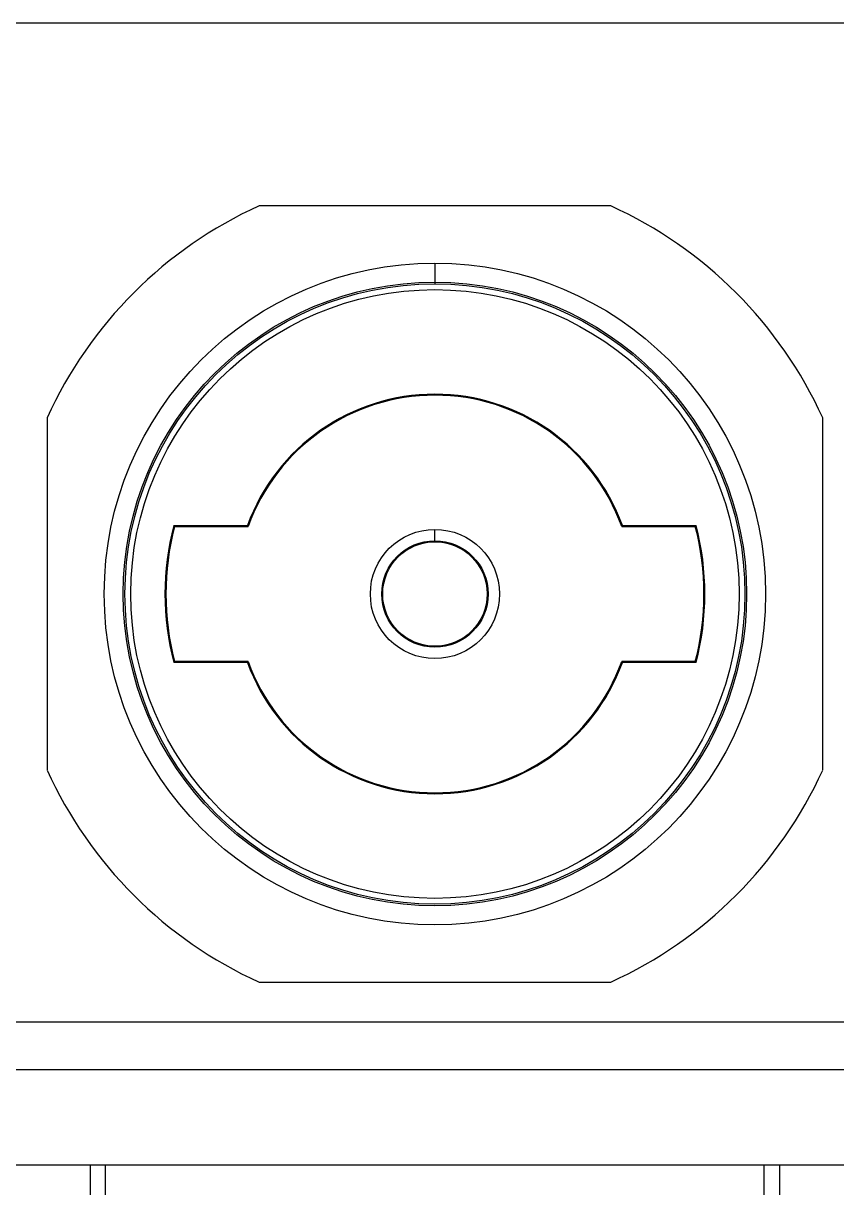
# Model space of a CAD drawing. Header units: millimetres. Extents: x 979 to 5828, y -1860 to 642.
# Drawn here: x 3872.8 to 3920.4, y -1318.9 to -1250.8 of the extents above; entities that cross this region are included whole.
import ezdxf

# ---------------------------------------------------------------- set-up
doc = ezdxf.new("R2010")
doc.units = ezdxf.units.MM
doc.linetypes.add('HIDDEN', pattern=[9.525, 6.35, -3.175])

msp = doc.modelspace()

# ---------------------------------------------------------------- linework, layer by layer
at = {"color": 7}
for p, q in [((3923.557, -1250.841), (3870.224, -1250.841)), ((3896.891, -1264.845), (3896.891, -1265.956)), ((3896.891, -1265.956), (3896.891, -1266.057)), ((3896.891, -1272.564), (3896.891, -1272.508)), ((3881.628, -1280.175), (3885.931, -1280.175)), ((3881.671, -1280.231), (3881.628, -1280.175)), ((3881.671, -1280.231), (3885.97, -1280.231)), ((3885.931, -1280.175), (3885.97, -1280.231)), ((3896.891, -1281.066), (3896.891, -1280.399)), ((3907.811, -1280.231), (3907.85, -1280.175)), ((3907.811, -1280.231), (3912.11, -1280.231)), ((3907.85, -1280.175), (3912.153, -1280.175)), ((3912.11, -1280.231), (3912.153, -1280.175)), ((3896.891, -1281.066), (3896.891, -1281.119)), ((3881.671, -1288.119), (3881.628, -1288.175)), ((3885.97, -1288.119), (3881.671, -1288.119)), ((3885.97, -1288.119), (3885.931, -1288.175)), ((3907.811, -1288.119), (3907.85, -1288.175)), ((3912.11, -1288.119), (3907.811, -1288.119)), ((3912.11, -1288.119), (3912.153, -1288.175)), ((3885.931, -1288.175), (3881.628, -1288.175)), ((3912.153, -1288.175), (3907.85, -1288.175)), ((3870.224, -1317.508), (3923.557, -1317.508))]:
    msp.add_line(p, q, dxfattribs=at)
for p, q in [((3907.171, -1261.508), (3886.61, -1261.508)), ((3874.224, -1273.895), (3874.224, -1294.455)), ((3919.557, -1294.455), (3919.557, -1273.895)), ((3886.61, -1306.841), (3907.171, -1306.841)), ((4327.446, -1309.175), (3466.335, -1309.175)), ((3463.557, -1311.952), (4330.224, -1311.952))]:
    msp.add_line(p, q)
at = {"color": 9, "linetype": 'HIDDEN'}
for p, q in [((3876.754, -1321.207), (3876.754, -1317.508)), ((3877.643, -1321.207), (3877.643, -1317.508)), ((3916.138, -1321.207), (3916.138, -1317.508)), ((3917.027, -1317.508), (3917.027, -1321.207))]:
    msp.add_line(p, q, dxfattribs=at)
at = {"color": 7}
for radius in [19.329, 18.218, 18.118, 17.778, 3.775, 3.109, 3.055]:
    msp.add_circle((3896.891, -1284.175), radius, dxfattribs=at)
for start, end in [(114.39575, 155.60425), (24.39575, 65.60425), (204.39575, 245.60425), (294.39575, 335.60425)]:
    msp.add_arc((3896.891, -1284.175), 24.889, start, end)
for radius, start, end in [(11.667, 90, 159.94896), (11.611, 90, 160.14164), (11.667, 20.05104, 90), (11.611, 19.85836, 90), (15.778, 165.31403, 194.68597), (15.722, 165.47104, 194.52896), (15.722, 345.47104, 14.52896), (15.778, 345.31403, 14.68597), (11.611, 199.85836, 340.14164), (11.667, 200.05104, 339.94896)]:
    msp.add_arc((3896.891, -1284.175), radius, start, end, dxfattribs=at)

doc.saveas('drawing.dxf')
